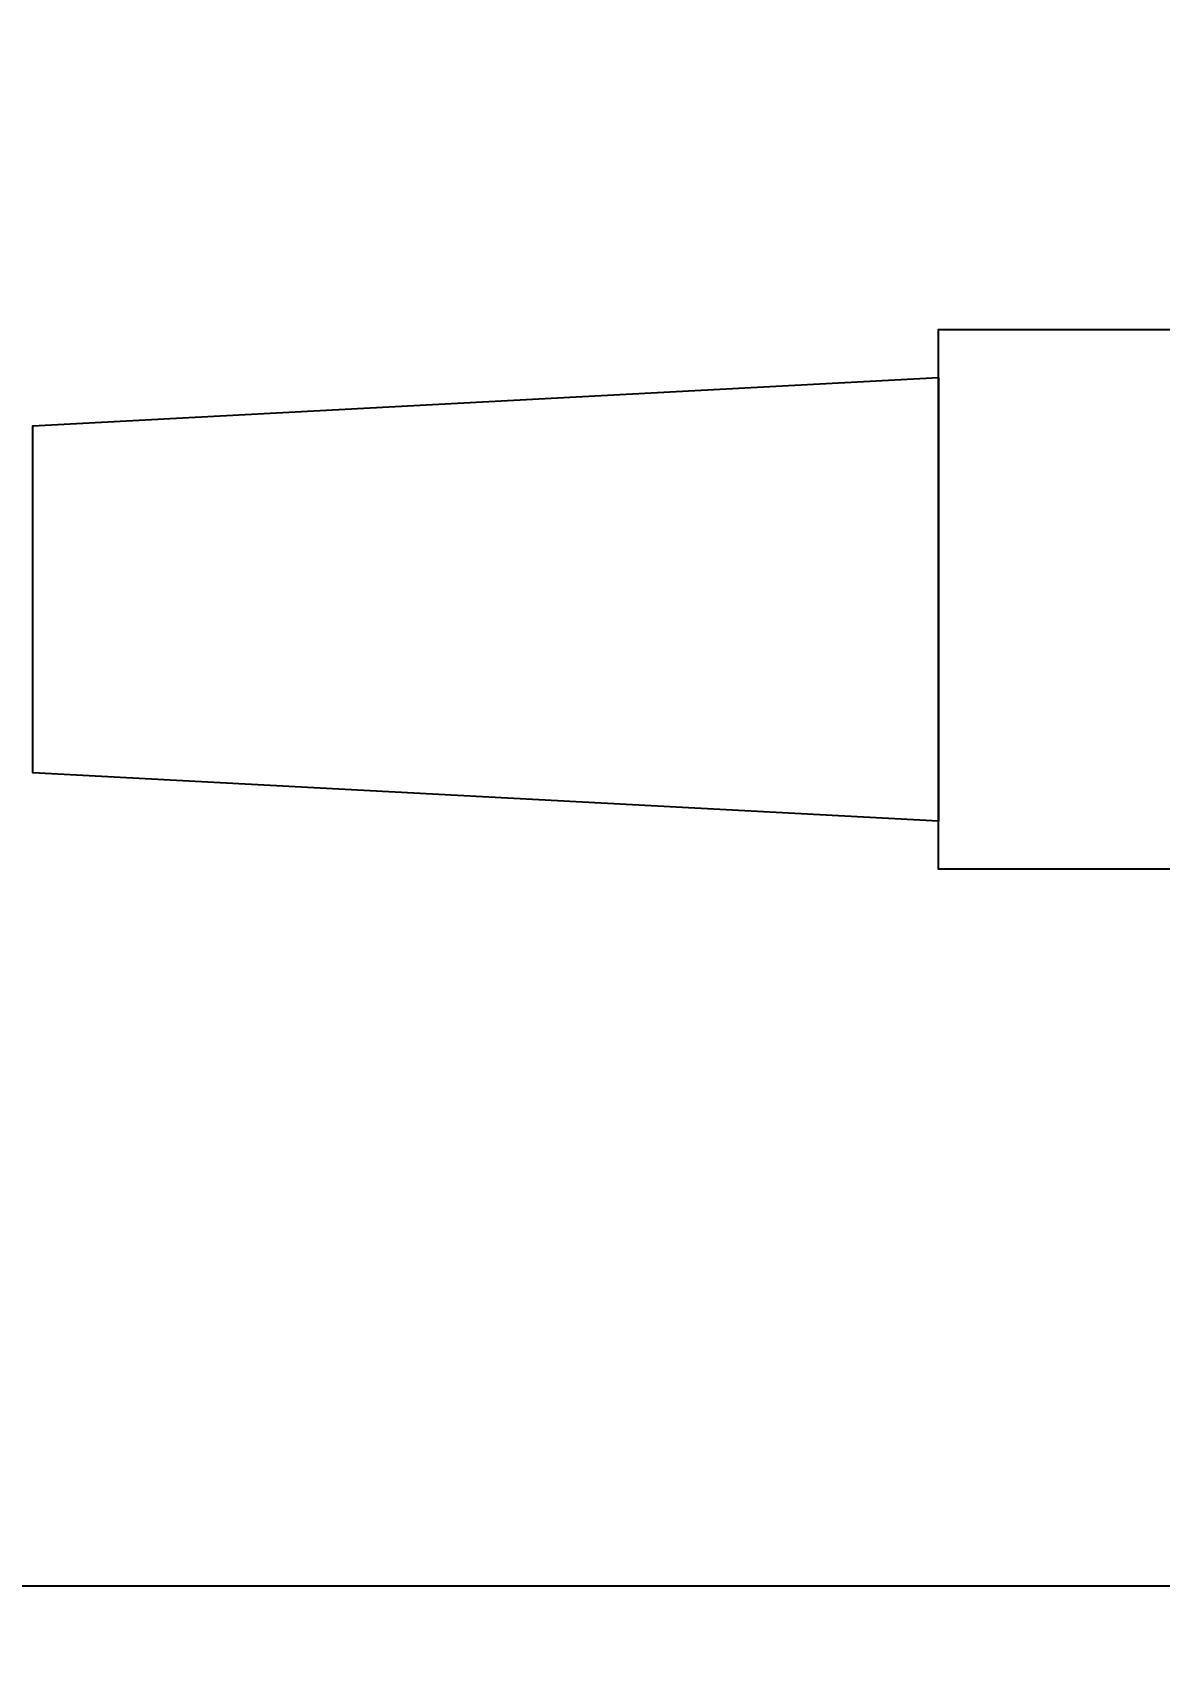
# Model space of a CAD drawing. Header units: inches. Extents: x 21 to 32698, y 13 to 3712.
# Drawn here: x 6811.76 to 6817.6, y 1386.62 to 1395.14 of the extents above; entities that cross this region are included whole.
import ezdxf

# ---------------------------------------------------------------- set-up
doc = ezdxf.new("R2010")
doc.units = ezdxf.units.IN
doc.header["$MEASUREMENT"] = 0
doc.set_wipeout_variables(frame=1)
doc.layers.add('MEK-ELK-ETIKET', color=7, linetype='Continuous')
for name, color, linetype, lineweight in [('Z_MİM_-KM-GLAZ', 8, 'Continuous', 25), ('Z_MİM_-KM-GLAZ-IDEN', 8, 'Continuous', 25), ('Z_MİM_fitiller_k', 8, 'Continuous', 25)]:
    doc.layers.add(name, color=color, linetype=linetype, lineweight=lineweight)
doc.styles.add('MEK_ELK', font='arial.ttf')

# ---------------------------------------------------------------- blocks, each defined once
blk = doc.blocks.new('*U176')
blk.add_wipeout([(159.9999999999272, -24.99999999999997), (160.0000000001746, 16.500000001884473), (-5.820766091346741e-11, 16.500000002364686), (2.3283064365386963e-10, -24.99999999999997)])
at = {"layer": 'Z_MİM_-KM-GLAZ-IDEN', "ltscale": 1.5}
blk.add_line((80.00000000004366, -28.52183708645294), (80.00000000005821, 68.52183710100894), dxfattribs=at)
at = {"layer": 'Z_MİM_fitiller_k'}
for points in [[(76.28265168642392, -13.95439161048418), (76.28265168642392, -15.25439161048417), (73.48265168642392, -15.25439161048417), (73.48265168642392, -13.95439161048418)], [(76.0326516864239, -15.25439161048417), (75.78265168642392, -19.95439161048418), (73.98265168642392, -19.95439161048418), (73.73265168642392, -15.25439161048417)]]:
    blk.add_lwpolyline(points, close=True, dxfattribs=at)

msp = doc.modelspace()

# ---------------------------------------------------------------- block references
at = {"layer": 'Z_MİM_-KM-GLAZ', "ltscale": 1.5, "rotation": 270}
msp.add_blockref('*U176', (6831.714049542563, 1467.083716716713), dxfattribs=at)

# ---------------------------------------------------------------- next in the draw order: texts
at = {"layer": 'MEK-ELK-ETIKET', "style": 'MEK_ELK'}
msp.add_text('alından üfleme 2,2 kW soğ.', height=6.5, dxfattribs=at).set_placement((6718, 1396))

doc.saveas('drawing.dxf')
